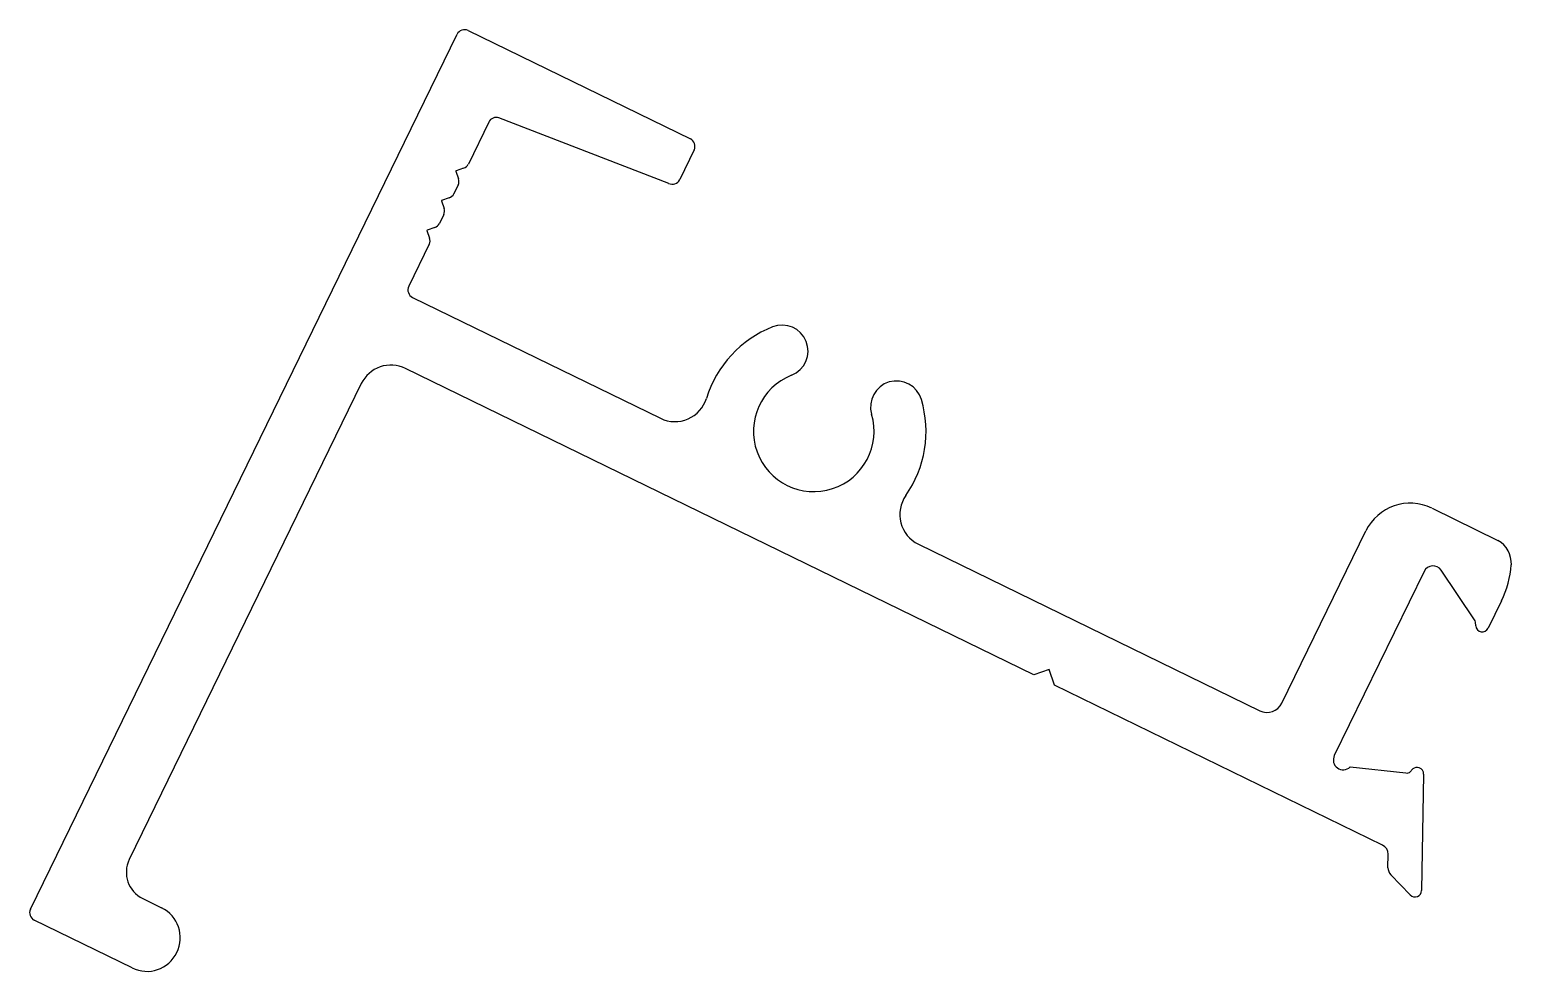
# Model space of a CAD drawing. Extents: x -22.5 to 22.4, y 2.3 to 30.9.
import ezdxf

# ---------------------------------------------------------------- set-up
doc = ezdxf.new("R2010")
doc.units = 0
doc.layers.add('AL_EXTRUSIONS', color=141, linetype='CONTINUOUS')

msp = doc.modelspace()

# ---------------------------------------------------------------- linework, layer by layer
at = {"layer": 'AL_EXTRUSIONS', "color": 7}
for p, q in [((-22.478, 4.187), (-9.54, 30.714)), ((-9.206, 30.829), (-2.465, 27.541)), ((-8.577, 28.053), (-9.198, 26.779)), ((-3.122, 26.193), (-8.273, 28.18)), ((-2.35, 27.207), (-2.788, 26.308)), ((-9.575, 26.563), (-9.496, 26.335)), ((-9.341, 26.652), (-9.57, 26.574)), ((-9.198, 26.779), (-9.198, 26.779)), ((-9.198, 26.779), (-9.198, 26.779)), ((-9.508, 26.144), (-9.637, 25.88)), ((-9.637, 25.88), (-9.508, 26.144)), ((-9.508, 26.144), (-9.637, 25.88)), ((-9.637, 25.88), (-9.508, 26.144)), ((-9.508, 26.144), (-9.637, 25.88)), ((-10.014, 25.665), (-9.935, 25.436)), ((-9.78, 25.754), (-10.009, 25.675)), ((-9.946, 25.245), (-10.075, 24.982)), ((-10.452, 24.766), (-10.373, 24.537)), ((-10.218, 24.855), (-10.447, 24.776)), ((-10.385, 24.346), (-11.006, 23.073)), ((-10.891, 22.738), (-3.37, 19.07)), ((7.949, 11.289), (-11.108, 20.583)), ((-12.445, 20.123), (-19.481, 5.697)), ((20.028, 16.346), (22.027, 15.371)), ((15.476, 10.435), (18.022, 15.655)), ((4.45, 15.256), (14.807, 10.204)), ((19.788, 14.427), (17.065, 8.845)), ((21.321, 12.96), (20.307, 14.464)), ((22.136, 13.539), (21.731, 12.709)), ((21.353, 12.777), (21.35, 12.894)), ((8.421, 11.452), (7.949, 11.289)), ((8.584, 10.979), (8.421, 11.452)), ((18.531, 6.127), (8.584, 10.979)), ((17.545, 8.5), (19.23, 8.322)), ((19.774, 8.281), (19.713, 4.755)), ((18.693, 5.446), (18.7, 5.852)), ((19.369, 4.619), (18.777, 5.233)), ((-19.071, 4.508), (-18.506, 4.233)), ((-19.397, 2.406), (-22.363, 3.853))]:
    msp.add_line(p, q, dxfattribs=at)
for centre, radius, start, end in [((-9.315, 30.604), 0.25, 64, 154), ((-8.352, 27.943), 0.25, 71.4034, 154), ((-2.574, 27.317), 0.25, 334, 64), ((-9.568, 26.566), 0.008, 109, 199), ((-9.423, 26.889), 0.25, 289, 334), ((-9.733, 26.253), 0.25, 334, 19), ((-3.013, 26.418), 0.25, 244, 334), ((-10.006, 25.667), 0.008, 109, 199), ((-9.861, 25.99), 0.25, 289, 334), ((-10.171, 25.355), 0.25, 334, 19), ((-10.444, 24.769), 0.008, 109, 199), ((-10.3, 25.091), 0.25, 289, 334), ((-10.609, 24.456), 0.25, 334, 19), ((-10.781, 22.963), 0.25, 154, 244), ((1.278, 18.676), 3.404, 111.5498, 162.9305), ((0.317, 21.11), 0.787, 291.5498, 111.5498), ((-11.546, 19.684), 1, 64, 154), ((1.278, 18.676), 1.829, 111.5498, 16.4502), ((3.787, 19.417), 0.787, 16.4502, 196.4502), ((-2.932, 19.969), 1, 244, 342.9305), ((1.278, 18.676), 3.404, 325.0695, 16.4502), ((4.888, 16.155), 1, 145.0695, 244), ((19.37, 14.998), 1.5, 64.002, 154), ((21.623, 14.666), 0.812, 357.5021, 60.1784), ((20.058, 14.296), 0.3, 33.9999, 154), ((19.41, 14.869), 3.033, 334, 355.5038), ((21.155, 12.848), 0.2, 13.2962, 33.9999), ((21.552, 12.796), 0.2, 185.5892, 334), ((15.026, 10.654), 0.5, 244, 333.9999), ((17.335, 8.713), 0.3, 154, 314.5287), ((19.274, 8.441), 0.127, 249.4963, 323.1137), ((19.738, 8.093), 0.453, 129.9473, 143.1137), ((19.574, 8.289), 0.197, 70.879, 129.9473), ((19.572, 8.285), 0.202, 359.0001, 70.879), ((18.4, 5.858), 0.3, 358.9982, 64), ((-18.682, 5.307), 0.889, 154, 244), ((18.993, 5.441), 0.3, 179.0006, 223.9992), ((19.513, 4.758), 0.2, 223.9999, 358.999), ((-22.253, 4.078), 0.25, 154, 244), ((-18.951, 3.319), 1.016, 244, 64)]:
    msp.add_arc(centre, radius, start, end, dxfattribs=at)

doc.saveas('drawing.dxf')
